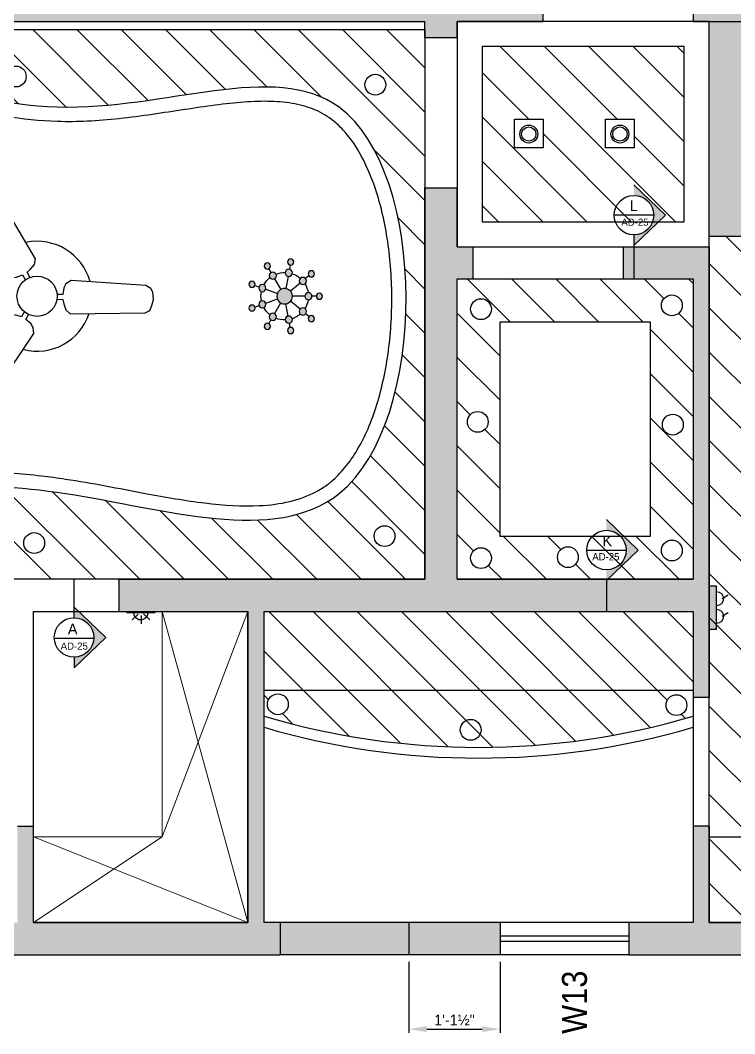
# Model space of a CAD drawing. Extents: x 10753 to 18704, y -5361 to 1140.
# Drawn here: x 12913.6 to 13113.4, y -445.5 to -162.2 of the extents above; entities that cross this region are included whole.
import ezdxf

# ---------------------------------------------------------------- set-up
doc = ezdxf.new("R2010")
doc.units = 0
doc.header["$LTSCALE"] = 30
doc.header["$MEASUREMENT"] = 0
doc.header["$PDMODE"] = 3
doc.linetypes.add('HIDDEN', pattern=[0.375, 0.25, -0.125])
doc.layers.get('0').update_dxf_attribs({"linetype": 'CONTINUOUS'})
doc.layers.get('DEFPOINTS').update_dxf_attribs({"linetype": 'CONTINUOUS'})
for name, color, linetype in [('ceiling layer', 200, 'CONTINUOUS'), ('CEILING SECTION', 33, 'CONTINUOUS'), ('CHANDLIER', 3, 'CONTINUOUS'), ('DIM', 6, 'CONTINUOUS'), ('DW', 60, 'CONTINUOUS'), ('FANS', 6, 'CONTINUOUS'), ('furniture', 9, 'CONTINUOUS'), ('PL', 7, 'CONTINUOUS'), ('SWITCHES', 3, 'CONTINUOUS'), ('TEXTDW', 3, 'CONTINUOUS'), ('WALL', 2, 'CONTINUOUS'), ('Walls Hatch', 51, 'CONTINUOUS'), ('WINDOW', 5, 'CONTINUOUS')]:
    doc.layers.add(name, color=color, linetype=linetype)
doc.layers.add('hatich', color=8, linetype='HIDDEN', lineweight=5)
doc.styles.add('EE', font='eurr____.ttf')
doc.styles.get("Standard").update_dxf_attribs({"font": 'stylu.ttf', "height": 3})
doc.dimstyles.new('D1', dxfattribs={"dimtxt": 6, "dimasz": 5, "dimexe": 1, "dimexo": 2, "dimgap": 1, "dimtad": 1, "dimdec": 4, "dimzin": 3, "dimdsep": 46, "dimlunit": 4, "dimtxsty": 'Standard', "dimcen": 3, "dimclrd": 7, "dimclre": 7, "dimclrt": 2, "dimadec": 0, "dimazin": 0, "dimtfac": 1, "dimtdec": 4, "dimtofl": 0, "dimtmove": 2, "dimatfit": 3, "dimfxl": 1, "dimfrac": 2, "dimtolj": 1, "dimtzin": 1, "dimarcsym": 0})
pattern_1 = [(135.000000000001, (12763.31262507607, -19287.95199644596), (-6.187184335382178, -6.187184335382402), [])]
pattern_2 = [(135.000000000001, (-10819.59733276806, 295.7569052799454), (-6.187184335382178, -6.187184335382402), [])]

# ---------------------------------------------------------------- blocks, each defined once
blk = doc.blocks.new('*D428')
at = {"layer": 'DEFPOINTS', "color": 0, "transparency": 16777216}
for p in [(13022.3021922561, -423.4816373942704), (13047.8021922561, -423.4816373942704), (13047.8021922561, -444.2553256899014)]:
    blk.add_point(p, dxfattribs=at)
at = {"layer": 'DIM', "color": 7, "lineweight": -2, "transparency": 16777216}
for p, q in [((13022.3021922561, -425.4816373942704), (13022.3021922561, -445.2553256899014)), ((13047.8021922561, -425.4816373942704), (13047.8021922561, -445.2553256899014)), ((13027.3021922561, -444.2553256899014), (13042.8021922561, -444.2553256899014))]:
    blk.add_line(p, q, dxfattribs=at)
at = {"layer": 'DIM', "color": 7, "transparency": 16777216}
for points in [[(13027.3021922561, -443.4219923565681), (13027.3021922561, -445.0886590232347), (13022.3021922561, -444.2553256899014)], [(13042.8021922561, -443.4219923565681), (13042.8021922561, -445.0886590232347), (13047.8021922561, -444.2553256899014)]]:
    blk.add_solid(points, dxfattribs=at)
at = {"layer": 'DIM', "color": 2, "transparency": 16777216, "insert": (13035.0521922561, -441.6971265683787), "char_height": 3, "attachment_point": 5}
blk.add_mtext('\\A1;1\'-1½"', dxfattribs=at)
blk = doc.blocks.new('WINDOW')
for p, q in [((12, 0), (0, 0)), ((12, -3.75), (0, -3.75)), ((12, -5.25), (0, -5.25)), ((12, -9), (0, -9))]:
    blk.add_line(p, q)
blk = doc.blocks.new('11PFAN01')
at = {"color": 0, "linetype": 'ByBlock'}
for p, q in [((-4.481663494345867, 16.80307471279405), (-5.459432473202125, 16.36795613306128)), ((-3.50589118340838, 16.81525930567517), (-4.481663494345867, 16.80307471279405)), ((-2.74857700694406, 16.71123515997948), (-3.50589118340838, 16.81525930567517)), ((-2.217777502241119, 16.16244232173199), (-2.74857700694406, 16.71123515997948)), ((-5.906935188784871, 15.95989958143241), (-6.122329583642681, 15.11491561895968)), ((-6.122329583642681, 15.11491561895968), (-3.702023772477558, 4.205884119276674)), ((-5.459432473202125, 16.36795613306128), (-5.906935188784871, 15.95989958143241)), ((1.098067814975534, 5.493669008719336), (-2.217777502241119, 16.16244232173199)), ((-0.0532146863190519, 4.128802956438619), (0.7202113000347481, 4.681899017899751)), ((0.7202113000347481, 4.681899017899751), (1.098067814975534, 5.493669008719336)), ((-3.702023772477558, 4.205884119276674), (-2.98605704039204, 3.610768940525246)), ((-2.98605704039204, 3.610768940525246), (-2.336207784610451, 3.477913899088662)), ((-2.336207784610451, 3.477913899088662), (-1.353377780378195, 3.607191316026785)), ((-1.353377780378195, 3.607191316026785), (-1.100561393495409, 2.734220903039613)), ((-0.623829549977927, 3.822117025196972), (-0.0532146863190519, 4.128802956438619)), ((-0.3841296766872801, 2.926427646308126), (-0.623829549977927, 3.822117025196972)), ((4.180065681090923, 0.2842583404473089), (3.800608206178877, -0.6315361192884552)), ((4.620046149886658, 0.7806167838662077), (4.180065681090923, 0.2842583404473089)), ((5.493414378905869, 1.103104572741129), (4.620046149886658, 0.7806167838662077)), ((16.15106569389854, -2.255364859704286), (5.493414378905869, 1.103104572741129)), ((2.726425522383578, -1.130547764795379), (3.621965215046542, -1.37080627468617)), ((3.800608206178877, -0.6315361192884552), (2.918185458338371, -0.4139963263284018)), ((3.621965215046542, -1.37080627468617), (3.602255590655659, -2.018316208012604)), ((-5.306690829021989, -1.795879881512805), (-12.88819688670008, -10.00187281774839)), ((-4.414749137471971, -1.717228227027225), (-5.306690829021989, -1.795879881512805)), ((-3.549040904336606, -2.110486748426037), (-4.414749137471971, -1.717228227027225)), ((-2.998135665068616, -2.451310750510828), (-3.549040904336606, -2.110486748426037)), ((-2.342295845696298, -1.795879881512805), (-2.998135665068616, -2.451310750510828)), ((-2.447230425800681, -2.975655196738332), (-1.817624064843014, -2.320224576711224)), ((-1.843857896480528, -3.762172239535961), (-2.447230425800681, -2.975655196738332)), ((3.602255590655659, -2.018316208012604), (3.694537837437223, -2.96467079087256)), ((3.694537837437223, -2.96467079087256), (4.208623014046451, -3.697789127206589)), ((16.77514607376145, -2.864393858720291), (16.15106569389854, -2.255364859704286)), ((16.9047820558614, -3.455970854491851), (16.77514607376145, -2.864393858720291)), ((-1.633989109494675, -4.391385724391516), (-1.843857896480528, -3.762172239535961)), ((-1.791390606428365, -5.308988692017834), (-1.633989109494675, -4.391385724391516)), ((4.208623014046451, -3.697789127206589), (15.10597438894115, -6.160569503983594)), ((16.31538732164154, -5.371438825102075), (16.79272131014045, -4.520302919080222)), ((16.79272131014045, -4.520302919080222), (16.9047820558614, -3.455970854491851)), ((-10.02873611025592, -12.8595507592554), (-1.791390606428365, -5.308988692017834)), ((15.10597438894115, -6.160569503983594), (15.84664268062988, -5.975280067718415)), ((15.84664268062988, -5.975280067718415), (16.31538732164154, -5.371438825102075)), ((-12.88819688670008, -10.00187281774839), (-13.09806567368594, -10.73595509226108)), ((-13.09806567368594, -10.73595509226108), (-12.80949613823321, -11.44382048057313)), ((-12.80949613823321, -11.44382048057313), (-12.31105781579464, -12.28277179371387)), ((-12.31105781579464, -12.28277179371387), (-11.44534958265927, -12.91198527856942)), ((-11.44534958265927, -12.91198527856942), (-10.86821088497663, -13.09550572271214)), ((-10.86821088497663, -13.09550572271214), (-10.02873611025592, -12.8595507592554))]:
    blk.add_line(p, q, dxfattribs=at)
blk.add_circle((0, 0), 3, dxfattribs=at)
blk = doc.blocks.new('CHAND')
h = blk.add_hatch(color=256)
h.paths.add_polyline_path([(-0.5173308152807296, 5.792391897291495, 1), (0.5173308152807296, 5.792391897291495, 1)])
h.paths.add_polyline_path([(-0.5961620752623276, 3.955078124999984, 1), (0.5961620752623276, 3.955078124999984, 1)])
h.paths.add_polyline_path([(-1.286692663548819, -1.42e-14, 1), (1.286692663550637, -1.42e-14, 1)])
h = blk.add_hatch(color=256)
h.paths.add_polyline_path([(4.240608557305677, 4.437229625287257, 1), (3.205946926747857, 4.437229625287257, 1)])
h.paths.add_polyline_path([(5.187061633658232, 1.005838297297017, 1), (6.221723264216052, 1.005838297297017, 1)])
h.paths.add_polyline_path([(4.499027716450655, -2.896195948646449, 1), (5.533689347012113, -2.896195948646449, 1)])
h.paths.add_polyline_path([(2.498445522187465, -5.443067922586138, 1), (1.463783891629644, -5.443067922586138, 1)])
h.paths.add_polyline_path([(-3.205946926747857, 4.437229625287257, 1), (-4.240608557307496, 4.437229625287257, 1)])
h.paths.add_polyline_path([(-6.221723264216052, 1.005838297297017, 1), (-5.187061633658232, 1.005838297297017, 1)])
h.paths.add_polyline_path([(-5.533689347008476, -2.896195948644631, 1), (-4.499027716448836, -2.896195948644631, 1)])
h.paths.add_polyline_path([(-2.498445522192923, -5.443067922585684, 1), (-1.463783891633283, -5.443067922585684, 1)])
h = blk.add_hatch(color=256)
h.paths.add_polyline_path([(3.138437289355351, 3.029765619757184, 1), (1.946113138828876, 3.029765619757184, 1)])
h.paths.add_polyline_path([(4.491153676530301, 0.6867921089365013, 1), (3.298829526003828, 0.6867921089365013, 1)])
h.paths.add_polyline_path([(4.021360205464588, -1.977539062500014, 1), (2.829036054939932, -1.977539062500014, 1)])
h.paths.add_polyline_path([(1.948878462437278, -3.716557728694637, 1), (0.7565543119126233, -3.716557728694637, 1)])
h.paths.add_polyline_path([(-0.7565543119162613, -3.716557728694183, 1), (-1.948878462442735, -3.716557728694183, 1)])
h.paths.add_polyline_path([(-2.829036054938113, -1.977539062498195, 1), (-4.021360205462769, -1.977539062498195, 1)])
h.paths.add_polyline_path([(-3.298829526007466, 0.6867921089360465, 1), (-4.491153676532122, 0.6867921089360465, 1)])
h.paths.add_polyline_path([(-1.946113138828876, 3.029765619757641, 1), (-3.138437289353531, 3.029765619757641, 1)])
for p, q in [((0, 5.275061082013039), (0, 4.551240200262313)), ((-3.390743903856673, 4.040931228988924), (-2.925480809435612, 3.486452264711245)), ((3.390743903856673, 4.040931228988924), (2.925480809436522, 3.486452264711245)), ((-2.159069618748616, 2.573078974804033), (-0.8270701016035673, 0.9856637649136104)), ((0, 3.358916049737203), (0, 1.286692663548804)), ((2.159069618748616, 2.573078974804033), (0.8270701016035673, 0.9856637649136104)), ((-5.194921051179335, 0.91600474397363), (-4.482096635039851, 0.7903145669006193)), ((-3.307886567499734, 0.5832696509732928), (-1.267144910807472, 0.2234318362434209)), ((3.307886567499734, 0.5832696509732928), (1.267144910807472, 0.2234318362425114)), ((5.194921051179335, 0.9160047439727208), (4.482096635039851, 0.7903145668997098)), ((-2.908906628252224, -1.679458024868394), (-1.114308533497023, -0.6433463317744244)), ((-1.148816948751117, -3.156348625777368), (-0.4400748092039068, -1.209095601156164)), ((1.148816948749298, -3.156348625777823), (0.4400748092029973, -1.209095601156164)), ((2.908906628252224, -1.679458024868394), (1.114308533497932, -0.6433463317744244)), ((-4.568336903538693, -2.637530541006539), (-3.941489632152297, -2.275620100131176)), ((4.568336903538693, -2.637530541006539), (3.941489632153206, -2.275620100131176)), ((-1.80417714732266, -4.956935972962142), (-1.556615825604239, -4.276766831610998)), ((1.804177147321752, -4.956935972962142), (1.55661582560242, -4.276766831610998))]:
    blk.add_line(p, q)
for centre, radius in [((0, 5.792391897291948), 0.5173308152793599), ((-3.723277742027676, 4.437229625287712), 0.5173308152793599), ((-2.542275214091204, 3.029765619757641), 0.5961620752627184), ((0, 3.955078124999984), 0.5961620752627184), ((2.542275214092114, 3.029765619757184), 0.5961620752627184), ((3.723277742028585, 4.437229625287712), 0.5173308152793599), ((-5.704392448938051, 1.005838297297471), 0.5173308152793599), ((-3.894991601268884, 0.6867921089360465), 0.5961620752627184), ((0, -1.42e-14), 1.286692663548948), ((3.894991601268884, 0.6867921089369561), 0.5961620752627184), ((5.704392448938051, 1.005838297297471), 0.5173308152793599), ((-3.425198130200442, -1.977539062498195), 0.5961620752627184), ((3.425198130203169, -1.977539062500014), 0.5961620752627184), ((-5.016358531729566, -2.896195948644631), 0.5173308152793599), ((-1.352716387178587, -3.716557728694183), 0.5961620752627184), ((1.352716387174949, -3.716557728694637), 0.5961620752627184), ((5.016358531730475, -2.896195948645996), 0.5173308152793599), ((-1.981114706912194, -5.443067922585229), 0.5173308152793599), ((1.981114706909465, -5.443067922586138), 0.5173308152793599)]:
    blk.add_circle(centre, radius)
for start, end in [(98.64458027579464, 121.3554197242262), (58.64458027577378, 81.35541972420532), (138.6445802758025, 161.3554197242349), (18.6445802757651, 41.35541972419743), (178.6445802757696, 201.3554197242487), (338.6445802757514, 1.355419724230355), (218.6445802757082, 241.3554197241817), (298.6445802756996, 321.3554197242918), (258.6445802757597, 281.3554197242403)]:
    blk.add_arc((0, -1.42e-14), 3.955078125, start, end)
blk = doc.blocks.new('3P')
for p, q in [((-0.1333103671328146, -1.986743993371995), (-0.1333103671328146, 1.956917978458989)), ((0, -2), (0, 2)), ((0.1700527357435675, 0.3979438193239844), (1.016641225285724, 1.244532308866139)), ((0.4395183411566708, 0.0484672742336372), (1.611301713248909, 0.0484672742336372)), ((0.2167713315931223, -0.3872502655825869), (1.045347300081189, -1.215826234070659))]:
    blk.add_line(p, q)
blk.add_arc((0, 0), 1, 270, 90)
blk = doc.blocks.new('SB')
for p, q in [((0, 6), (1, 6)), ((0, 0), (0, 6)), ((1, 6), (1, 0)), ((1.790268978165521, 4.1963545981773), (2.630896179883869, 3.668185584092788)), ((1.790268978165521, 1.731565865782933), (2.630896179883869, 1.203396851698421)), ((1, 0), (0, 0))]:
    blk.add_line(p, q)
for centre in [(1, 4.218309859154928), (1, 1.753521126760559)]:
    blk.add_arc(centre, 1, 270, 90)
blk.add_solid([(0, 0), (1, 0), (0, 6), (1, 6)])

msp = doc.modelspace()

# ---------------------------------------------------------------- hatches: boundary and pattern name
at = {"layer": 'ceiling layer'}
h = msp.add_hatch(dxfattribs=at)
h.set_pattern_fill('ANSI31', color=200, scale=70, angle=90.00000000000105)
h.set_pattern_definition(pattern_2)
h.paths.add_polyline_path([(12821.30219225609, -273.3493992229785), (12830.47126932163, -273.3493992229785), (12830.47126932163, -311.7493992229793), (12821.30219225609, -311.7493992229793)], flags=17)
edge = h.paths.add_edge_path(flags=16)
edge.add_arc((12836.10144122088, -301.0186210538452), 2.913781310664489, 0, 360)
h.paths.add_polyline_path([(12821.30219225609, -318.4816373942815), (12821.30219225609, -164.7316373942815), (13026.80219225609, -164.7316373942783), (13026.80219225609, -318.4816373942774)])
edge = h.paths.add_edge_path(flags=16)
edge.add_arc((13015.5027793655, -306.3935239193563), 2.913781310664489, 0, 360)
edge = h.paths.add_edge_path(flags=16)
edge.add_arc((12917.50998008999, -308.3348270672784), 2.913781310664489, 0, 360)
edge = h.paths.add_edge_path(flags=16)
edge.add_arc((13012.9183177316, -180.1825521648464), 2.913781310664489, 0, 360)
edge = h.paths.add_edge_path(flags=16)
edge.add_arc((12912.36662846889, -177.8780994330064), 2.913781310664489, 0, 360)
edge = h.paths.add_edge_path(flags=16)
edge.add_arc((12835.85989699169, -177.6240987408894), 2.913781310664489, 0, 360)
edge = h.paths.add_edge_path()
edge.add_spline(control_points=[(12853.84743324088, -293.7506198964622), (12876.86115827606, -291.8324428467624), (12924.93886737887, -289.0858688350804), (13028.49164417711, -323.3404356428553), (13027.04939544809, -153.8819769182924), (12923.20435932701, -201.5904049641924), (12864.99270351389, -169.4569445422874), (12845.30219225609, -186.4816373942815)], knot_values=[8.930002506761294, 8.930002506761294, 8.930002506761294, 8.930002506761294, 81, 157.5, 265.5000000000018, 344.2500000000018, 423.0000000000019, 423.0000000000019, 423.0000000000019, 423.0000000000019], degree=3, periodic=0)
edge.add_arc((12856.38547090741, -274.4492150783533), 19.4675592499255, 201.9563303133141, 262.5088720202154)
edge.add_arc((12928.92719225609, -240.4816373942795), 99.54466648193626, 147.1480554612962, 205.7040866656106)
h = msp.add_hatch(dxfattribs=at)
h.set_pattern_fill('ANSI31', color=200, scale=70, angle=90.00000000000105)
h.set_pattern_definition(pattern_2)
h.paths.add_polyline_path([(13106.3021922561, -414.4816373942763), (13106.30219225609, -222.4816373942763), (13262.30219225609, -222.4816373942724), (13262.3021922561, -414.4816373942724)])
edge = h.paths.add_edge_path(flags=16)
edge.add_arc((13184.1693109435, -58.67613760555832), 193.8230808237233, 252.0600954772057, 287.9399045227943)
edge.add_spline(control_points=[(13243.87055978795, -243.0755615374444), (13243.84997690543, -257.5189811454113), (13231.58620237675, -313.1249560694193), (13237.84339533271, -360.9188605745444), (13243.87055978801, -394.2119242990964)], knot_values=[21.26725391628145, 21.26725391628145, 21.26725391628145, 21.26725391628145, 63.84036294092405, 168.3501624220725, 168.3501624220725, 168.3501624220725, 168.3501624220725], degree=3, periodic=0)
edge.add_arc((13184.1693109435, -578.6113482309634), 193.8230808237233, 72.0600954770965, 107.9399045229035)
edge.add_spline(control_points=[(13124.46806209898, -394.2119242990764), (13130.25101233866, -363.0003057983654), (13136.51517212662, -315.7668416821093), (13124.49999536907, -256.8662226557344), (13124.46806209905, -243.0755615374453)], knot_values=[21.72746582635068, 21.72746582635068, 21.72746582635068, 21.72746582635068, 121.6454365898066, 168.3913655524797, 168.3913655524799, 168.3913655524799, 168.3913655524799], degree=3, periodic=0)
h = msp.add_hatch(dxfattribs=at)
h.set_pattern_fill('ANSI31', color=200, scale=70, angle=90.00000000000105)
h.set_pattern_definition(pattern_1)
h.paths.add_polyline_path([(13035.80219225609, -318.4816373942774), (13035.80219225609, -234.4816373942783), (13101.80219225609, -234.4816373942763), (13101.8021922561, -318.4816373942763)])
h.paths.add_polyline_path([(13047.80219225609, -306.4816373942783), (13047.80219225609, -246.4816373942774), (13089.80219225609, -246.4816373942763), (13089.8021922561, -306.4816373942763)], flags=16)
edge = h.paths.add_edge_path(flags=16)
edge.add_arc((13042.4653949361, -242.9385847659612), 2.913781310664489, 0, 360)
edge = h.paths.add_edge_path(flags=16)
edge.add_arc((13042.4653949361, -312.5444893787535), 2.913781310664489, 0, 360)
edge = h.paths.add_edge_path(flags=16)
edge.add_arc((13041.56632391901, -274.4623430518293), 2.913781310664489, 0, 360)
edge = h.paths.add_edge_path(flags=16)
edge.add_arc((13095.84786038678, -310.4272031671735), 2.913781310664489, 0, 360)
edge = h.paths.add_edge_path(flags=16)
edge.add_arc((13066.77820636086, -312.2772029852663), 2.913781310664489, 0, 360)
edge = h.paths.add_edge_path(flags=16)
edge.add_arc((13096.11212764512, -275.2260033112273), 2.913781310664489, 0, 360)
edge = h.paths.add_edge_path(flags=16)
edge.add_arc((13095.84786038677, -241.8798965212504), 2.913781310664489, 0, 360)
h = msp.add_hatch(dxfattribs=at)
h.set_pattern_fill('ANSI31', color=256, scale=70, angle=90.00000000000105)
h.set_pattern_definition(pattern_1)
h.paths.add_polyline_path([(13101.8021922561, -349.4816373942763), (13101.8021922561, -327.4816373942763), (12981.8021922561, -327.4816373942783), (12981.8021922561, -349.4816373942783)])
h.paths.add_polyline_path([(12981.8021922561, -349.4816373942783), (12981.8021922561, -356.7182494761265, 0.1458972032048404), (13101.8021922561, -356.7182494761266), (13101.8021922561, -349.4816373942763)])
h.paths.add_polyline_path([(13100.0445227596, -353.6525411100035, -1), (13094.21696013827, -353.6525411100035, -1)], flags=16)
h.paths.add_polyline_path([(12982.74407559745, -353.4222400353283, -1), (12988.57163821878, -353.4222400353283, -1)], flags=16)
at = {"layer": 'CEILING SECTION'}
h = msp.add_hatch(dxfattribs=at)
h.set_pattern_fill('ANSI31', color=200, scale=70, angle=90.00000000000105)
h.set_pattern_definition(pattern_1)
h.paths.add_polyline_path([(13077.31995252917, -197.8056026466095), (13077.31995252917, -189.8056026466095), (13085.31995252917, -189.8056026466095), (13085.31995252917, -197.8056026466095)], flags=16)
edge = h.paths.add_edge_path(flags=0)
edge.add_arc((13081.31995252917, -193.9816373942795), 2.5, 0, 360)
edge = h.paths.add_edge_path(flags=0)
edge.add_arc((13081.31995252917, -193.9816373942795), 2, 0, 360)
h.paths.add_polyline_path([(13051.83571034688, -197.8056026466113), (13051.83571034688, -189.8056026466113), (13059.83571034688, -189.8056026466095), (13059.83571034688, -197.8056026466095)], flags=16)
edge = h.paths.add_edge_path(flags=0)
edge.add_arc((13055.83571034688, -193.9816373942795), 2.5, 0, 360)
edge = h.paths.add_edge_path(flags=0)
edge.add_arc((13055.83571034688, -193.9816373942795), 2, 0, 360)
h.paths.add_polyline_path([(13099.30219225609, -169.4816373942763), (13042.80219225609, -169.4816373942815), (13042.80219225609, -218.4816373942783), (13099.30219225609, -218.4816373942763)])
h = msp.add_hatch(color=256, dxfattribs=at)
h.dxf.hatch_style = 1
h.paths.add_polyline_path([(13086.56680190656, -209.3986723867295), (13085.25419891489, -209.3986723867295), (13085.25410138427, -211.1359417801743, -1), (13085.25410138427, -222.1747879971533), (13085.25410138427, -225.1747879971533), (13094.10969494126, -216.6553648886643)])
h.paths.add_polyline_path([(13085.25426980482, -208.1359417849033), (13085.25419891489, -209.3986723867295), (13086.56680190656, -209.3986723867295)])
h = msp.add_hatch(color=256, dxfattribs=at)
h.dxf.hatch_style = 1
h.paths.add_polyline_path([(13078.87044247057, -303.0424536389933), (13077.55783947891, -303.0424536389933), (13077.55774194829, -304.7797230324384, -1), (13077.55774194829, -315.8185692494174), (13077.55774194829, -318.8185692494174), (13086.41333550528, -310.2991461409274)])
h.paths.add_polyline_path([(13077.55791036884, -301.7797230371675), (13077.55783947891, -303.0424536389933), (13078.87044247057, -303.0424536389933)])
h = msp.add_hatch(color=256, dxfattribs=at)
h.dxf.hatch_style = 1
h.paths.add_polyline_path([(12929.9606015472, -327.4816373942795), (12928.64799855554, -327.4816373942795), (12928.64790102491, -329.2189067877243, -1), (12928.64790102491, -340.2577530047045), (12928.64790102491, -343.2577530047045), (12937.50349458192, -334.7383298962143)])
h.paths.add_polyline_path([(12928.64806944546, -326.2189067924544), (12928.64799855554, -327.4816373942795), (12929.9606015472, -327.4816373942795)])
at = {"layer": 'Walls Hatch', "linetype": 'Continuous'}
h = msp.add_hatch(color=51, dxfattribs=at)
h.dxf.hatch_style = 1
h.paths.add_polyline_path([(13019.30219225609, 47.51836260572179), (13005.20386353075, 47.51836260572179), (13005.20386353075, 38.51836260572179), (13019.30219225609, 38.51836260572179)])
h.paths.add_polyline_path([(12859.25982468018, 47.51836260571906), (12812.30219225609, 47.51836260571827), (12812.30219225609, -16.98163739428151), (12821.30219225609, -16.98163739428151), (12821.30219225609, 38.51836260571827), (12855.58790654182, 38.51836260572031), (12859.25982468018, 38.51836260572031)])
h.paths.add_polyline_path([(12821.30219225609, -73.9816373942815), (12882.80219225609, -73.98163739428037), (12882.80219225609, -69.48163739428037), (12821.30219225609, -69.4816373942815), (12821.30219225609, -64.9816373942815), (12812.30219225609, -64.9816373942815), (12812.30219225609, -166.9816373942815), (12821.30219225609, -166.9816373942815), (12821.30219225609, -164.7316373942815), (12821.30219225609, -162.4816373942815), (13026.80219225609, -162.4816373942783), (13026.80219225609, -166.9816373942783), (13035.80219225609, -166.9816373942783), (13035.80219225609, -162.4816373942783), (13059.80219225609, -162.4816373942774), (13059.80219225609, -153.4816373942774), (12926.30219225609, -153.4816373942795), (12926.30219225609, -126.4816373942795), (12917.30219225609, -126.4816373942795), (12917.30219225609, -153.4816373942795), (12821.30219225609, -153.4816373942815)])
h.paths.add_polyline_path([(12926.30219225609, 38.51836260572031), (13005.20386353075, 38.51836260572179), (13005.20386353075, 47.51836260572179), (12859.25982468018, 47.51836260571906), (12859.25982468018, 38.51836260571906), (12917.30219225609, 38.51836260572031), (12917.30219225609, -69.48163739427946), (12912.80219225609, -69.48163739427946), (12912.80219225609, -73.98163739427946), (12917.30219225609, -73.98163739427946), (12917.30219225609, -78.48163739427946), (12926.30219225609, -78.48163739427946)])
h.paths.add_polyline_path([(13115.30219225609, 14.51836260572395), (13173.80219225609, 14.51836260572497), (13173.80219225609, 23.51836260572566), (13115.30219225609, 23.51836260572395), (13106.30219225609, 23.51836260572395), (13106.30219225609, -153.4816373942763), (13101.80219225609, -153.4816373942763), (13101.80219225609, -162.4816373942763), (13106.30219225609, -162.4816373942763), (13115.30219225609, -162.4816373942763)])
h.paths.add_polyline_path([(13035.80219225609, -234.4816373942783), (13040.30219225609, -234.4816373942783), (13040.30219225609, -225.4816373942774), (13035.80219225609, -225.4816373942774), (13035.80219225609, -208.9816373942783), (13026.80219225609, -208.9816373942783), (13026.80219225609, -318.4816373942774), (12941.30219225609, -318.4816373942795), (12941.3021922561, -327.4816373942795), (12977.3021922561, -327.4816373942783), (12977.3021922561, -414.4816373942742), (12917.3021922561, -414.4816373942763), (12917.3021922561, -387.4816373942763), (12912.8021922561, -387.4816373942763), (12912.8021922561, -414.4816373942795), (12878.51647797037, -414.4816373942795), (12862.88955336251, -414.4816373942795), (12862.88948821871, -423.4816373942733), (12986.3021922561, -423.4816373942704), (12986.3021922561, -414.4816373942786), (12981.8021922561, -414.4816373942786), (12981.8021922561, -327.4816373942783), (13077.55774194829, -327.4816373942763), (13077.55774194829, -318.4816373942774), (13035.80219225609, -318.4816373942774)])
h.paths.add_polyline_path([(13106.30219225609, -225.4816373942763), (13085.25410138427, -225.4816373942763), (13085.25410138427, -233.8378561420125), (13085.25410138427, -234.4816373942763), (13101.80219225609, -234.4816373942763), (13101.8021922561, -318.4816373942763), (13077.90796889764, -318.4816373942774), (13077.55774194829, -318.8185692494153), (13077.55774194829, -327.4816373942763), (13101.8021922561, -327.4816373942763), (13101.8021922561, -351.4816373942763), (13106.3021922561, -351.4816373942763)])
h.paths.add_polyline_path([(13085.25410138427, -225.4816373942763), (13082.30219225609, -225.4816373942763), (13082.30219225609, -234.4816373942763), (13085.25410138427, -234.4816373942763), (13085.25410138427, -233.8378561420125)], flags=17)
h.paths.add_polyline_path([(12911.30219225609, -318.4816373942804), (12821.30219225609, -318.4816373942815), (12821.30219225609, -250.9816373942815), (12812.30219225609, -250.9816373942815), (12812.3021922561, -348.4816373942815), (12821.3021922561, -348.4816373942815), (12821.3021922561, -327.4816373942815), (12911.3021922561, -327.4816373942795)])
h = msp.add_hatch(color=51, dxfattribs=at)
h.dxf.hatch_style = 1
h.paths.add_polyline_path([(13364.66615328678, -213.4816373942774), (13339.04629741177, -213.4816373942733), (13339.04629741177, -222.4816373942695), (13367.30219225609, -222.4816373942704), (13370.08898882049, -225.2684339586724), (13373.27096933584, -222.0864534433354)])
h.paths.add_polyline_path([(13235.30219225609, -213.4816373942815), (13115.30219225609, -213.4816373942763), (13115.30219225609, -162.4816373942763), (13106.30219225609, -162.4816373942763), (13106.30219225609, -222.4816373942763), (13235.30219225609, -222.4816373942733)])
h = msp.add_hatch(color=51, dxfattribs=at)
h.dxf.hatch_style = 1
h.paths.add_polyline_path([(12862.88955336251, -414.4816373942772), (12821.3021922561, -414.4816373942786), (12821.3021922561, -396.4816373942815), (12812.3021922561, -396.4816373942815), (12812.3021922561, -423.4816373942742), (12862.88948821871, -423.4816373942733)])
h.paths.add_polyline_path([(13022.3021922561, -414.4816373942772), (12986.3021922561, -414.4816373942786), (12986.3021922561, -423.4816373942704), (13022.3021922561, -423.4816373942704)])
h.paths.add_polyline_path([(13047.8021922561, -414.4816373942772), (13022.3021922561, -414.4816373942772), (13022.3021922561, -423.4816373942704), (13047.8021922561, -423.4816373942704)])
h.paths.add_polyline_path([(13134.8021922561, -414.4816373942754), (13106.3021922561, -414.4816373942763), (13106.3021922561, -387.4816373942763), (13101.8021922561, -387.4816373942763), (13101.8021922561, -414.4816373942763), (13083.8021922561, -414.4816373942763), (13083.8021922561, -423.4816373942904), (13134.8021922561, -423.4816373942763)])

# ---------------------------------------------------------------- linework, layer by layer
at = {"layer": 'ceiling layer', "color": 161}
for p, q in [((13101.80219225609, -162.4816373942763), (13035.80219225609, -162.4816373942783)), ((13035.80219225609, -162.4816373942783), (13035.80219225609, -166.9816373942783)), ((13106.30219225609, -162.4816373942763), (13101.80219225609, -162.4816373942763)), ((13106.30219225609, -225.4816373942763), (13106.30219225609, -162.4816373942763)), ((13035.80219225609, -225.4816373942774), (13040.30219225609, -225.4816373942774))]:
    msp.add_line(p, q, dxfattribs=at)
at = {"layer": 'ceiling layer', "color": 200}
for p, q in [((13035.80219225609, -166.9816373942783), (13035.80219225609, -225.4816373942774)), ((13099.30219225609, -169.4816373942763), (13042.80219225609, -169.4816373942774)), ((13042.80219225609, -169.4816373942815), (13042.80219225609, -218.4816373942815)), ((13099.30219225609, -218.4816373942763), (13099.30219225609, -169.4816373942763)), ((13042.80219225609, -218.4816373942783), (13099.30219225609, -218.4816373942763)), ((13040.30219225609, -225.4816373942774), (13106.30219225609, -225.4816373942763))]:
    msp.add_line(p, q, dxfattribs=at)
at = {"layer": 'ceiling layer'}
for p, q in [((13085.25410138427, -225.1747879971533), (13094.10969494126, -216.6553648886643)), ((13085.25410138427, -222.1747879971533), (13085.25410138427, -224.1747879971533)), ((13085.25410138427, -222.1747879971533), (13085.25410138427, -225.1747879971533)), ((13077.55774194829, -318.8185692494174), (13086.41333550528, -310.2991461409274)), ((12928.64790102491, -329.2189067877243), (12928.64790102491, -327.4816373942795)), ((12928.64790102491, -340.2577530047045), (12928.64790102491, -342.2577530047045))]:
    msp.add_line(p, q, dxfattribs=at)
at = {"layer": 'ceiling layer', "color": 200}
for points in [[(12821.30219225609, -318.4816373942815), (12821.30219225609, -164.7316373942815), (13026.80219225609, -164.7316373942783), (13026.80219225609, -318.4816373942774)], [(13106.3021922561, -414.4816373942763), (13106.30219225609, -222.4816373942763), (13262.30219225609, -222.4816373942724), (13262.3021922561, -414.4816373942724)], [(13035.80219225609, -318.4816373942774), (13035.80219225609, -234.4816373942783), (13101.80219225609, -234.4816373942763), (13101.8021922561, -318.4816373942763)], [(13047.80219225609, -306.4816373942783), (13047.80219225609, -246.4816373942774), (13089.80219225609, -246.4816373942763), (13089.8021922561, -306.4816373942763)], [(12917.3021922561, -414.4816373942763), (12917.3021922561, -327.4816373942795), (12977.3021922561, -327.4816373942783), (12977.3021922561, -414.4816373942742)]]:
    msp.add_lwpolyline(points, close=True, dxfattribs=at)
at = {"layer": 'ceiling layer', "color": 161}
msp.add_lwpolyline([(12981.8021922561, -414.4816373942786), (12981.8021922561, -327.4816373942783), (13101.8021922561, -327.4816373942763), (13101.8021922561, -414.4816373942763)], close=True, dxfattribs=at)
at = {"layer": 'ceiling layer', "color": 200}
for centre, radius, start, end in [((12918.32568481091, -239.3211898835204), 15.34862274773695, 15.31447315007172, 101.6846187088085), ((12918.32568481091, -239.3211898835204), 15.34862274773695, 255.3144731501866, 341.6846187088188), ((13041.8021922561, -155.4709360393754), 210.0011456290416, 253.3985435908457, 286.6014564091543), ((13041.8021922561, -155.4709360393754), 213.0011456290416, 253.6389869468498, 286.3610130531503)]:
    msp.add_arc(centre, radius, start, end, dxfattribs=at)
for points, knots in [([(12853.84743324088, -293.7506198964622), (12876.86115827606, -291.8324428467624), (12924.93886737887, -289.0858688350804), (13028.49164417711, -323.3404356428553), (13027.04939544809, -153.8819769182924), (12923.20435932701, -201.5904049641924), (12864.99270351389, -169.4569445422874), (12845.30219225609, -186.4816373942815)], [8.930002506761294, 8.930002506761294, 8.930002506761294, 8.930002506761294, 81, 157.5, 265.5000000000018, 344.2500000000018, 423.0000000000019, 423.0000000000019, 423.0000000000019, 423.0000000000019]), ([(12853.51518825593, -289.7644421194454), (12859.98028266137, -289.2255812573403), (12866.49181308064, -288.7308066214594), (12882.02058737711, -287.9211073239153), (12891.11968752555, -287.7293259954265), (12903.96188402706, -288.2005764718613), (12907.44111500349, -288.3985502007695), (12913.79375074226, -288.9077516964553), (12916.65058835261, -289.1887640024054), (12921.75943966145, -289.7934049115743), (12923.99802067132, -290.0920241543774), (12929.95648875784, -290.9822417845703), (12933.69251590406, -291.6402896362215), (12941.15620163281, -293.0238733950953), (12944.88657025455, -293.7496302380193), (12954.27073851009, -295.5041428887384), (12959.87370884613, -296.4833629068823), (12970.60146803548, -297.7822250276404), (12975.72508829052, -298.0991975504844), (12983.49049109535, -297.7243368784514), (12986.36823429809, -297.3503424334995), (12991.70944932084, -296.0652851135453), (12994.17137736768, -295.1568872954742), (12997.51459376056, -293.3478039097545), (12998.55524150479, -292.6861061122363), (13000.24336337795, -291.4255730565783), (13000.91376564804, -290.8686485035805), (13002.22636675664, -289.6613432393904), (13002.86667248168, -289.0127841541255), (13004.73696853587, -286.9369457661635), (13005.91627700396, -285.3790697091933), (13009.28329302807, -280.1486961262603), (13011.22200883475, -275.9753879513855), (13014.34607628092, -266.7460723631593), (13015.53291127012, -261.6923668344573), (13017.12156984981, -251.1593813124096), (13017.52417827728, -245.6801152974774), (13017.54292110994, -234.7441630620963), (13017.15903939809, -229.2872002393674), (13015.62231277024, -218.8442309070854), (13014.46856690548, -213.8581647908795), (13011.6847048091, -205.5402407300064), (13010.16056898117, -202.0723277255204), (13007.01919566384, -196.6460712593723), (13005.48037907868, -194.5261357832023), (13003.01187666475, -191.8726157121423), (13002.16522453783, -191.0769935131793), (13000.50832653207, -189.7311695449314), (12999.70368027435, -189.1661960413624), (12998.02436202905, -188.1510329989833), (12997.15247051374, -187.7023665280365), (12994.44706953802, -186.5224009426533), (12992.50593960192, -185.9442253427624), (12988.31925425008, -185.1432398322545), (12986.07493040022, -184.9219139363674), (12981.31703958896, -184.7800833844344), (12978.80439741634, -184.8595063779394), (12971.01220262519, -185.4280038696234), (12965.41778588019, -186.2418034259354), (12953.69405766565, -188.0347871858835), (12947.56363801235, -189.0123622428314), (12938.3274807759, -190.0070737828194), (12935.3350475234, -190.2584678584594), (12929.58228935796, -190.5295371562042), (12926.82561487847, -190.5682416200414), (12919.09579222962, -190.3323225084705), (12914.20256074219, -189.7842996232523), (12904.63291012627, -188.3178528340234), (12899.95368244601, -187.3991410550684), (12890.87483900031, -185.5894291557804), (12886.4748634469, -184.6986672323133), (12878.04660643452, -183.3224646117724), (12874.01925311736, -182.8384959658924), (12867.38365470284, -182.6377337601202), (12864.6718861594, -182.7605284999463), (12859.5519043667, -183.5346661317762), (12857.14491681813, -184.1831558703802), (12852.5842072479, -186.1256064127745), (12850.42573993247, -187.4181034095204), (12848.20515764951, -189.2619869015834), (12848.06156096817, -189.3836569879204), (12847.91836580707, -189.5074655373105)], [8.930002506761298, 8.930002506761298, 8.930002506761298, 8.930002506761298, 29.11464510521608, 29.11464510521608, 56.34284584803676, 56.34284584803676, 66.29934083358938, 66.29934083358938, 74.28293535015615, 74.28293535015615, 80.41450880671057, 80.41450880671057, 90.45439677106684, 90.45439677106684, 100.4942847354231, 100.4942847354231, 115.9691220136426, 115.9691220136426, 131.4439592918622, 131.4439592918622, 141.4536639539809, 141.4536639539809, 151.4633686160995, 151.4633686160995, 156.2921381354108, 156.2921381354108, 159.6459660726527, 159.6459660726527, 162.9997940098947, 162.9997940098947, 169.7074498843786, 169.7074498843786, 183.476881353767, 183.476881353767, 197.2463128231554, 197.2463128231554, 211.0157442925439, 211.0157442925439, 224.7851757619323, 224.7851757619323, 238.5546072313208, 238.5546072313208, 250.1096598177866, 250.1096598177866, 259.3882144030063, 259.3882144030063, 264.000461039373, 264.000461039373, 268.1628747912633, 268.1628747912633, 272.3252885431535, 272.3252885431535, 280.5652309617219, 280.5652309617219, 288.8051733802902, 288.8051733802902, 297.0451157988585, 297.0451157988585, 313.2831905484099, 313.2831905484099, 329.5212652979613, 329.5212652979613, 337.1776737579354, 337.1776737579354, 344.1359235386644, 344.1359235386644, 356.6282195605957, 356.6282195605957, 369.1205155825268, 369.1205155825268, 381.6128116044582, 381.6128116044582, 394.1051076263893, 394.1051076263893, 403.5191277415757, 403.5191277415757, 412.933147856762, 412.933147856762, 422.3471679719485, 422.3471679719485, 423.0000000000019, 423.0000000000019, 423.0000000000019, 423.0000000000019])]:
    msp.add_open_spline(points, degree=3, knots=knots, dxfattribs=at)
at = {"layer": 'CEILING SECTION'}
for p, q in [((13085.25426980482, -208.1359417849033), (13094.10969494126, -216.6553648886643)), ((13090.77352449276, -216.6553648886638), (13079.73467827578, -216.6553648886638)), ((13085.25410138427, -225.1747879971533), (13085.25410138427, -233.8378561420125)), ((13085.25410138427, -233.8378561420125), (13085.25410138427, -234.4816373942763)), ((13077.55791036884, -301.7797230371675), (13086.41333550528, -310.2991461409274)), ((13072.0383188398, -310.2991461409274), (13083.07716505678, -310.2991461409274)), ((13077.55774194829, -318.8185692494174), (13077.55774194829, -327.4816373942763)), ((12928.64790102491, -329.2189067877243), (12928.64806944546, -326.2189067924544)), ((12928.64806944546, -326.2189067924544), (12937.50349458192, -334.7383298962143)), ((12934.27818586142, -334.9999800360019), (12923.39012805621, -334.9999800360019)), ((12928.64790102491, -343.2577530047045), (12937.50349458192, -334.7383298962143)), ((12928.64790102491, -340.2577530047045), (12928.64790102491, -343.2577530047045))]:
    msp.add_line(p, q, dxfattribs=at)
for centre in [(13085.25410138427, -216.6553648886638), (13077.55774194829, -310.2991461409274), (12928.64790102491, -334.7383298962143)]:
    msp.add_circle(centre, 5.519423108489717, dxfattribs=at)
at = {"layer": 'DW', "color": 2}
for points in [[(13051.83571034688, -197.8056026466113), (13051.83571034688, -189.8056026466113), (13059.83571034688, -189.8056026466095), (13059.83571034688, -197.8056026466095)], [(13077.31995252917, -197.8056026466095), (13077.31995252917, -189.8056026466095), (13085.31995252917, -189.8056026466095), (13085.31995252917, -197.8056026466095)]]:
    msp.add_lwpolyline(points, close=True, dxfattribs=at)
for centre, radius in [((12912.36662846889, -177.8780994330064), 2.913781310664489), ((13012.9183177316, -180.1825521648464), 2.913781310664489), ((13055.83571034688, -193.9816373942795), 2.5), ((13055.83571034688, -193.9816373942795), 2), ((13081.31995252917, -193.9816373942795), 2.5), ((13081.31995252917, -193.9816373942795), 2), ((13042.4653949361, -242.9385847659612), 2.913781310664489), ((13095.84786038677, -241.8798965212504), 2.913781310664489), ((13041.56632391901, -274.4623430518293), 2.913781310664489), ((13096.11212764512, -275.2260033112273), 2.913781310664489), ((12917.50998008999, -308.3348270672784), 2.913781310664489), ((13015.5027793655, -306.3935239193563), 2.913781310664489), ((13095.84786038678, -310.4272031671735), 2.913781310664489), ((13042.4653949361, -312.5444893787535), 2.913781310664489), ((13066.77820636086, -312.2772029852663), 2.913781310664489), ((12985.65785690811, -353.4222400353283), 2.913781310664489), ((13097.13074144893, -353.6525411100035), 2.913781310664489), ((13039.58446173279, -360.5736096801304), 2.913781310664489)]:
    msp.add_circle(centre, radius, dxfattribs=at)
at = {"layer": 'furniture'}
msp.add_line((12981.8021922561, -349.4816373942783), (13101.8021922561, -349.4816373942763), dxfattribs=at)
at = {"layer": 'furniture', "color": 252}
msp.add_line((13106.3021922561, -390.4816373942763), (13238.3021922561, -390.4816373942742), dxfattribs=at)
at = {"layer": 'hatich', "linetype": 'Continuous'}
for p, q in [((12953.3021922561, -327.4816373942783), (12977.3021922561, -414.4816373942786)), ((12953.3021922561, -390.4816373942742), (12977.3021922561, -327.4816373942783)), ((12953.3021922561, -390.4816373942742), (12953.3021922561, -327.4816373942783)), ((12917.3021922561, -390.4816373942763), (12977.3021922561, -414.4816373942786)), ((12917.3021922561, -414.4816373942763), (12953.3021922561, -390.4816373942742)), ((12917.3021922561, -390.4816373942763), (12953.3021922561, -390.4816373942742))]:
    msp.add_line(p, q, dxfattribs=at)
at = {"layer": 'PL'}
msp.add_line((13022.3021922561, -423.4816373942704), (12986.3021922561, -423.4816373942704), dxfattribs=at)
at = {"layer": 'WALL'}
for p, q in [((13059.80219225609, -153.4816373942763), (13059.80219225609, -162.4816373942763)), ((13101.80219225609, -153.4816373942763), (13101.80219225609, -162.4816373942763)), ((12821.30219225609, -162.4816373942815), (13026.80219225609, -162.4816373942783)), ((13026.80219225609, -166.9816373942783), (13026.80219225609, -162.4816373942783)), ((13035.80219225609, -162.4816373942783), (13059.80219225609, -162.4816373942763)), ((13035.80219225609, -166.9816373942783), (13035.80219225609, -162.4816373942783)), ((13101.80219225609, -162.4816373942763), (13115.30219225609, -162.4816373942763)), ((13026.80219225609, -166.9816373942783), (13035.80219225609, -166.9816373942783)), ((13026.80219225609, -318.4816373942774), (13026.80219225609, -208.9816373942783)), ((13026.80219225609, -208.9816373942783), (13035.80219225609, -208.9816373942783)), ((13035.80219225609, -225.4816373942774), (13035.80219225609, -208.9816373942783)), ((13035.80219225609, -225.4816373942774), (13040.30219225609, -225.4816373942774)), ((13040.30219225609, -234.4816373942783), (13040.30219225609, -225.4816373942774)), ((13082.30219225609, -234.4816373942763), (13082.30219225609, -225.4816373942763)), ((13082.30219225609, -225.4816373942763), (13106.30219225609, -225.4816373942763)), ((13106.30219225609, -225.4816373942763), (13106.3021922561, -351.4816373942763)), ((13035.80219225609, -318.4816373942774), (13035.80219225609, -234.4816373942783)), ((13035.80219225609, -234.4816373942783), (13040.30219225609, -234.4816373942783)), ((13082.30219225609, -234.4816373942763), (13101.80219225609, -234.4816373942763)), ((13101.80219225609, -234.4816373942763), (13101.8021922561, -318.4816373942763)), ((12941.3021922561, -327.4816373942795), (12941.30219225609, -318.4816373942795)), ((12941.30219225609, -318.4816373942795), (13026.80219225609, -318.4816373942774)), ((13035.80219225609, -318.4816373942774), (13101.80219225609, -318.4816373942763)), ((12941.3021922561, -327.4816373942795), (12977.3021922561, -327.4816373942783)), ((12977.3021922561, -414.4816373942786), (12977.3021922561, -327.4816373942783)), ((12981.8021922561, -327.4816373942783), (13101.8021922561, -327.4816373942763)), ((12981.8021922561, -414.4816373942704), (12981.8021922561, -327.4816373942783)), ((13101.8021922561, -327.4816373942763), (13101.8021922561, -351.4816373942763)), ((13106.3021922561, -351.4816373942763), (13101.8021922561, -351.4816373942763)), ((12912.8021922561, -387.4816373942763), (12917.3021922561, -387.4816373942763)), ((12917.3021922561, -414.4816373942795), (12917.3021922561, -387.4816373942763)), ((13106.3021922561, -387.4816373942763), (13101.8021922561, -387.4816373942763)), ((13101.8021922561, -387.4816373942763), (13101.8021922561, -414.4816373942763)), ((13106.3021922561, -387.4816373942763), (13106.3021922561, -414.4816373942763)), ((12917.3021922561, -414.4816373942795), (12977.3021922561, -414.4816373942786)), ((12986.3021922561, -414.4816373942704), (12981.8021922561, -414.4816373942786)), ((12986.3021922561, -414.4816373942704), (12986.3021922561, -423.4816373942704)), ((13022.3021922561, -414.4816373942704), (13022.3021922561, -423.4816373942704)), ((13047.8021922561, -414.4816373942704), (13022.3021922561, -414.4816373942704)), ((13047.8021922561, -414.4816373942704), (13047.8021922561, -423.4816373942704)), ((13101.8021922561, -414.4816373942763), (13083.8021922561, -414.4816373942683)), ((13083.8021922561, -414.4816373942683), (13083.8021922561, -423.4816373942904)), ((13106.3021922561, -414.4816373942763), (13134.8021922561, -414.4816373942763)), ((12812.3021922561, -423.4816373942742), (12986.3021922561, -423.4816373942704)), ((13047.8021922561, -423.4816373942704), (13022.3021922561, -423.4816373942704)), ((13083.8021922561, -423.4816373942904), (13134.8021922561, -423.4816373942763))]:
    msp.add_line(p, q, dxfattribs=at)
at = {"layer": 'Walls Hatch'}
msp.add_line((12928.64790102491, -329.2189067877246), (12928.64790102491, -318.4816373942793), dxfattribs=at)

# ---------------------------------------------------------------- block references
at = {"layer": 'CHANDLIER', "xscale": -1.679999999999999, "yscale": 1.679999999999999, "zscale": 1.679999999999999, "rotation": 270.000000000001}
msp.add_blockref('CHAND', (12987.55957068716, -239.3211898835184), dxfattribs=at)
at = {"layer": 'FANS', "color": 6, "xscale": 1.874999999999578, "yscale": 1.874999999999578, "zscale": 1.874999999999578, "rotation": 253.523121304287}
msp.add_blockref('11PFAN01', (12918.32568481091, -239.3211898835204), dxfattribs=at)
at = {"layer": 'SWITCHES', "yscale": 2, "zscale": 2}
for name, p, xscale, rotation in [('SB', (13106.3021922561, -320.3812606891463), -2, 180), ('3P', (12947.33201827101, -327.7482581285424), 2, 270.000000000001)]:
    msp.add_blockref(name, p, dxfattribs=dict(at, xscale=xscale, rotation=rotation))
at = {"layer": 'WINDOW', "xscale": -3, "zscale": 3, "rotation": 180}
msp.add_blockref('WINDOW', (13047.8021922561, -423.4816373942704), dxfattribs=at)

# ---------------------------------------------------------------- texts
at = {"layer": 'CEILING SECTION', "attachment_point": 1, "style": 'EE'}
for s, width, insert, char_height in [('L', 2.297390504943905, (13084.09105195505, -212.5246078452328), 3), ('AD-25', 6.252914120719651, (13081.74297952546, -217.603831657605), 2), ('K', 2.297390504943905, (13076.45586544225, -306.239136284601), 3), ('AD-25', 6.252914120719651, (13073.60870912496, -311.1604508479413), 2), ('A', 2.297390504943905, (12926.93490394234, -330.86922299258), 3), ('AD-25', 6.252914120719651, (12924.92775669713, -336.153194263592), 2)]:
    msp.add_mtext_dynamic_manual_height_columns(s, width=width, gutter_width=45, heights=[0], dxfattribs=dict(at, insert=insert, char_height=char_height))
at = {"layer": 'TEXTDW', "width": 0.9186486940114134}
msp.add_text('W13', height=7, rotation=90, dxfattribs=at).set_placement((13072.10013914941, -445.5770643387752))

# ---------------------------------------------------------------- dimensions: what is measured, and where the dimension line sits
at = {"layer": 'DIM'}
dim = msp.add_linear_dim(base=(13047.8021922561, -444.2553256899014), p1=(13022.3021922561, -423.4816373942704), p2=(13047.8021922561, -423.4816373942704), angle=180, text='1\'-1½"', dimstyle='D1', dxfattribs=at)
dim.commit()
dim.dimension.update_dxf_attribs({"geometry": '*D428', "text_midpoint": (13035.0521922561, -441.6971265683787)})

doc.saveas('drawing.dxf')
